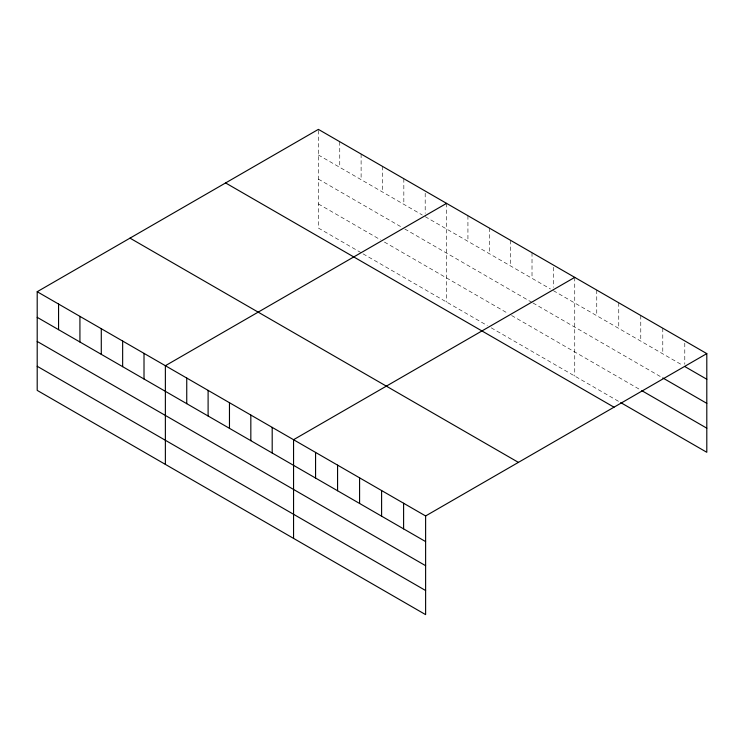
<?xml version="1.0" encoding="UTF-8"?>
<svg xmlns="http://www.w3.org/2000/svg" width="744" height="744" viewBox="0 0 744 744"><rect width="100%" height="100%" fill="white"/><g stroke="black" fill="none" stroke-linecap="round" stroke-linejoin="round"><path stroke-width="0.56" stroke-dasharray="3.72 2.79" d="M318.386 154.994L422.285 214.979M425.196 216.662L550.467 288.979M553.378 290.662L682.787 365.378M318.386 179.099L400.923 226.753M404.81 228.994L532.016 302.436M532.983 302.994L661.779 377.357M318.386 203.94L380.528 239.819M384.416 242.06L507.734 313.261M511.621 315.502L639.766 389.484M361.11 252.709L318.386 228.045L318.386 129.372M363.053 253.834L487.348 325.593M491.226 327.834L618.757 401.462M684.787 343.142L684.787 364.309M662.783 328.206L662.783 353.828M640.77 315.493L640.77 341.124M618.757 302.789L618.757 328.411M596.753 290.076L596.753 315.707M574.74 277.373L574.74 376.046M553.378 267.263L553.378 287.324M532.016 252.709L532.016 278.33M510.654 240.368L510.654 265.999M489.292 228.036L489.292 253.667M467.93 215.704L467.93 241.326M446.558 203.372L446.558 302.045M425.196 193.263L425.196 213.323M403.834 178.7L403.834 204.33M382.472 166.368L382.472 191.999M361.11 154.036L361.11 179.657M339.748 141.704L339.748 167.326"/><path stroke-width="1.12" d="M425.615 565.691L425.615 515.955L37.2 291.713L37.2 390.386L425.615 614.628L425.615 565.691L37.2 341.44M620.756 402.616L706.8 452.287L706.8 353.614L318.386 129.372L37.2 291.713M446.558 203.372L165.373 365.713L165.373 464.386M574.74 277.373L293.555 439.713L293.555 538.386M425.615 515.955L706.8 353.614M684.787 366.532L706.8 379.245M662.783 377.933L706.8 403.35M641.774 390.637L706.8 428.181M225.59 182.94L614.005 407.191M129.995 238.136L518.41 462.387M37.2 317.335L425.615 541.586M37.2 366.281L425.615 590.522M403.601 503.251L403.601 528.872M381.598 490.547L381.598 516.169M359.584 477.834L359.584 503.465M337.571 465.13L337.571 490.752M315.568 452.417L315.568 478.048M272.192 427.382L272.192 453.003M250.83 415.05L250.83 440.671M229.468 402.709L229.468 428.339M208.106 390.377L208.106 416.008M186.744 378.045L186.744 403.667M144.011 353.381L144.011 379.003M122.648 341.04L122.648 366.671M101.286 328.709L101.286 354.339M79.924 316.377L79.924 341.998M58.562 304.045L58.562 329.666"/></g></svg>
